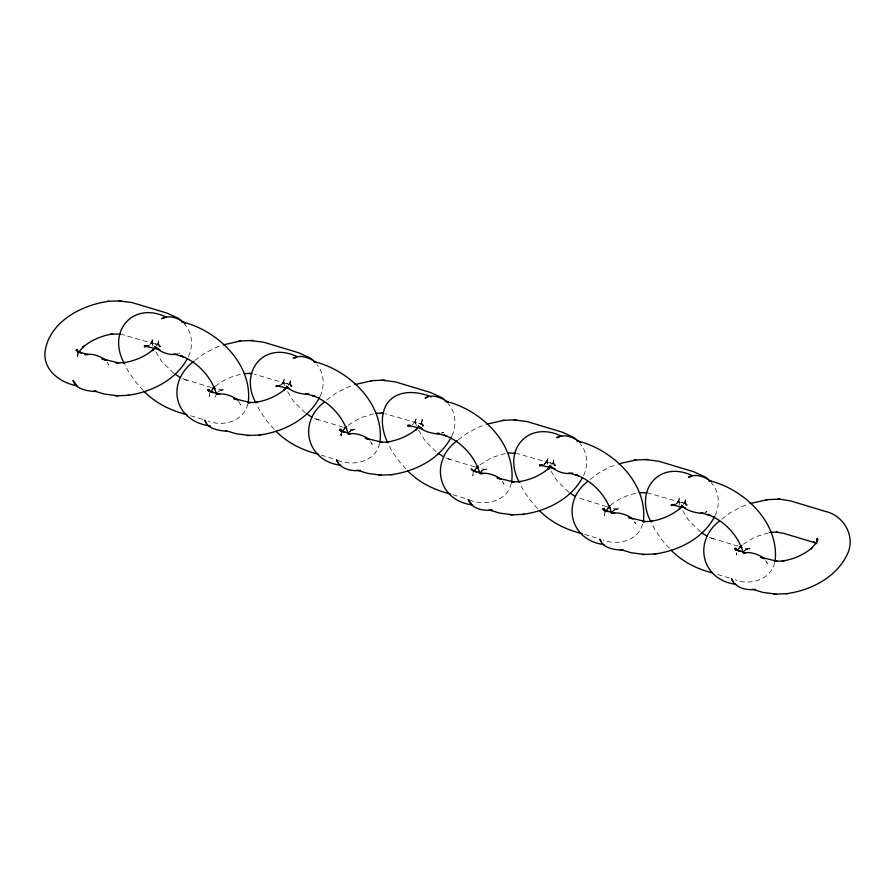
<?xml version="1.0" encoding="UTF-8"?>
<svg xmlns="http://www.w3.org/2000/svg" width="895" height="895" viewBox="0 0 895 895"><rect width="100%" height="100%" fill="white"/><g stroke="black" fill="none" stroke-linecap="round" stroke-linejoin="round"><path stroke-width="0.67" stroke-dasharray="4.47 3.36" d="M78.044 353.178L77.731 356.758L78.301 353.637M209.754 392.849L209.441 396.429L210.012 393.308M341.465 432.52L341.152 436.1L341.722 432.979M473.164 472.202L472.862 475.771L473.242 473.69M604.875 511.873L604.572 515.442L604.953 513.361M736.484 552.73L736.283 555.113L736.663 553.032M215.303 397.078L216.064 394.773M247.837 403.88C244.212 421.008 223.202 427.206 208.289 421.064M379.547 443.551C375.452 462.424 351.802 467.033 336.251 459.605M511.258 483.222C507.163 502.095 483.513 506.704 467.962 499.276M642.565 524.09C638.37 540.558 617.886 545.928 603.42 540.077M774.667 562.563C771.054 579.703 750.044 585.889 735.131 579.747M78.044 353.592L77.138 355.583L78.48 353.189M188.476 356.568C193.219 346.331 192.626 332.548 184.459 324.191M320.186 396.239C324.762 386.338 324.37 373.204 316.975 364.757M341.454 432.934L340.559 434.925L341.901 432.531M451.897 435.91C456.629 425.673 456.047 411.89 447.88 403.533M583.607 475.581C588.183 465.68 587.791 452.546 580.396 444.099M715.318 515.251C720.05 505.015 719.468 491.232 711.29 482.886M156.636 345.862L159.31 341.062L157.967 344.049L158.717 339.887L158.415 343.456L159.243 346.958L158.337 343.613L160.227 346.723L157.744 343.993L160.373 346.242L155.036 343.714L157.979 344.866L121.463 334.361M288.347 385.532L291.02 380.733L289.678 383.72L290.428 379.558L290.125 383.127L290.942 386.629L290.047 383.284L291.938 386.394L289.454 383.664L292.083 385.913L286.747 383.384L289.689 384.537L254.393 374.233M420.717 424.006L422.731 420.404L421.388 423.391L422.138 419.229L421.836 422.798L422.653 426.3L421.758 422.955L423.648 426.065L421.165 423.335L423.794 425.584L418.457 423.055L421.4 424.208L384.884 413.703M551.767 464.874L554.441 460.075L553.088 463.062L553.848 458.9L553.535 462.48L554.363 465.971L553.468 462.625L555.347 465.736L552.875 463.006L555.504 465.266L550.168 462.726L553.11 463.878L516.594 453.373M683.467 504.545L686.152 499.746L684.798 502.733L685.559 498.571L685.246 502.151L686.073 505.641L685.178 502.296L687.058 505.406L684.585 502.677L687.215 504.937L681.878 502.397L684.82 503.549L648.304 493.044M148.984 345.671L151.412 342.751L152.855 339.227L151.725 342.695L151.993 339.171L152.251 344.116L151.423 341.185L152.989 346.32M280.694 385.342L283.111 382.422L284.565 378.898L283.435 382.366L283.704 378.842L283.961 383.787L283.133 380.856L284.688 385.991M349.274 432.263L350.885 430.316L349.397 431.647M412.405 425.013L414.821 422.093L416.276 418.58L415.146 422.037L415.414 418.513L415.672 423.458L414.844 420.527L416.399 425.662M544.115 464.684L546.532 461.764L547.986 458.251L546.845 461.708L547.125 458.184L547.382 463.129L546.554 460.198L547.718 464.046M612.695 511.604L614.306 509.658L612.818 510.989M675.826 504.355L678.242 501.435L679.697 497.922L678.555 501.379L678.824 497.855L679.092 502.8L678.265 499.869L679.82 505.004M281.433 384.671L282.921 383.34L280.806 384.727M481.107 471.318L482.595 469.987M544.854 464.024L546.342 462.681L544.227 464.069M676.564 503.695L678.052 502.352L675.938 503.74M744.528 550.66L746.016 549.329M194.909 360.484L203.456 354.051L214.733 348.01L220.797 345.783M215.415 386.293C223.28 379.76 232.957 375.553 243.026 373.92M326.619 400.154L335.166 393.722L346.432 387.68L353.726 385.007M348.189 425.159L359.924 417.954L373.383 413.87M458.329 439.825L466.877 433.393L478.143 427.351L484.217 425.125M479.899 464.829L491.635 457.625L505.093 453.541M590.04 479.496L598.587 473.063L609.853 467.022L615.928 464.796M610.547 505.306C618.065 499.108 627.205 494.879 636.804 493.212M721.75 519.167L730.298 512.734L741.563 506.693L748.858 504.019M743.32 544.182L755.056 536.966L768.514 532.883M216.948 392.648L220.125 390.567L223.784 389.504L220.226 390.276L223.761 390.388L217.698 389.414M348.658 432.319L351.836 430.238L355.494 429.175L351.936 429.947L355.472 430.059L349.408 429.097M480.369 471.989L483.546 469.909L487.204 468.846L483.647 469.618L487.182 469.73L481.118 468.767M612.079 511.66L615.245 509.579L618.904 508.517L615.357 509.289L618.893 509.4L612.829 508.438M743.79 551.331L746.956 549.25L750.614 548.188L747.068 548.959L750.603 549.082L744.539 548.109M178.642 353.693L180.141 352.921M442.063 433.035L443.562 432.263L441.459 432.967M705.484 512.376L706.983 511.604L704.88 512.32M211.377 387.513L184.829 379.514L187.502 380.599L180.152 377.466M343.087 427.183L316.539 419.184L319.213 420.27L311.863 417.137M474.797 466.854L448.25 458.866L450.923 459.94L443.573 456.808M606.508 506.525L578.953 498.045M738.218 546.196L711.67 538.208L714.333 539.282L706.994 536.15M190.803 415.806L203.288 419.565M321.271 455.096L334.998 459.236M452.982 494.767L466.709 498.907M584.681 534.438L598.419 538.577M717.645 574.489L730.13 578.248M700.528 531.954L688.468 520.062L680.793 507.443M568.817 492.284L556.757 480.391L549.664 468.924M436.055 451.695L425.047 440.72L417.372 428.101M305.396 412.942L293.336 401.049L285.662 388.43M173.686 373.271L161.626 361.379L153.951 348.759M669.315 548.243L662.389 540.524L655.196 530.153L651.705 523.239M537.604 508.573L530.679 500.853L523.486 490.482L519.995 483.568M405.894 468.902L398.98 461.182L391.775 450.811L388.285 443.898M274.183 429.231L267.269 421.511L260.076 411.141L256.574 404.227M143.345 390.522L135.559 381.841L128.365 371.47L124.864 364.556M238.506 401.184L240.542 404.786L238.797 401.765M765.639 560.46L767.373 563.47L766.579 561.97M634.51 521.785L635.663 523.799L634.868 522.3M502.218 481.118L503.952 484.128L503.158 482.629M370.508 441.436L372.253 444.457L371.447 442.958M107.087 362.095L108.832 365.115L108.026 363.616"/><path stroke-width="1.34" d="M816.956 541.822L817.269 538.242L816.509 542.404L817.862 539.417L815.177 544.216L810.836 548.926L812.358 547.583C803.867 554.799 793.328 559.375 782.331 561.031L783.964 560.964L774.746 561.344L777.184 561.243L760.459 557.193L762.339 557.943M248.228 402.683C252.949 364.377 217.351 330.02 181.853 321.864L184.683 322.994M379.939 442.354C384.649 404.048 349.061 369.691 313.563 361.535L316.394 362.665M511.649 482.025C516.359 443.719 480.772 409.362 445.274 401.206L448.104 402.336M643.36 521.695C648.069 483.389 612.482 449.033 576.984 440.888L578.864 441.638M775.07 561.366C779.78 523.06 744.192 488.715 708.695 480.559L711.514 481.678C705.517 477.024 695.572 472.974 688.445 477.371L691.6 476.308M187.268 358.727C175.633 380.286 151.009 392.312 127.448 395.366M319.582 397.313C308.16 419.52 283.122 431.949 259.158 435.037M451.293 436.984C439.87 459.191 414.832 471.62 390.869 474.708M582.399 477.74C570.753 499.298 546.14 511.325 522.579 514.379M605.322 511.873L610.133 505.709M714.713 516.337C703.291 538.533 678.253 550.962 654.29 554.05M79.823 350.784L84.164 346.074L82.642 347.417C91.133 340.201 101.672 335.625 112.669 333.969L111.036 334.036L120.254 334.159M154.029 348.681L152.295 350.572L153.806 349.218C145.314 356.445 134.787 361.021 123.79 362.676L125.423 362.609L116.205 362.99L118.632 362.889L101.907 358.828L104.726 359.958M211.533 390.455L215.001 386.685M286.601 387.412L283.995 390.242L285.516 388.9C277.025 396.116 266.497 400.692 255.5 402.347L257.122 402.28M324.035 402.303C297.442 422.966 306.84 461.238 340.749 465.255M343.232 430.126L346.712 426.356M418.312 427.083L415.705 429.913L417.227 428.571C408.735 435.787 398.208 440.362 387.199 442.018L388.833 441.951L379.625 442.331L382.053 442.231L365.328 438.181L368.147 439.3M474.943 469.797L478.422 466.026M550.022 466.754L547.416 469.584L548.937 468.242C540.446 475.458 529.907 480.033 518.91 481.689L520.543 481.622L511.336 482.002L513.764 481.902L497.038 477.852L499.857 478.97M587.456 481.644C560.863 502.308 570.26 540.591 604.17 544.596M681.733 506.425L679.126 509.255L680.647 507.912C672.156 515.128 661.618 519.704 650.62 521.36L652.254 521.293L643.046 521.673L645.474 521.572L628.749 517.523L631.568 518.641M719.166 521.315C692.562 541.978 701.971 580.262 735.88 584.267M738.364 549.138L741.843 545.379M193.846 361.278C165.306 383.116 174.189 421.31 210.347 425.975M457.267 440.62C429.354 460.802 437.308 500.719 472.459 504.925M223.235 344.888L240.71 340.95M354.946 384.559L372.421 380.621M486.645 424.23L504.131 420.292M618.356 463.901L635.842 459.963M750.066 503.583L767.552 499.634M164.769 317.624L161.603 318.687C169.088 314.19 179.459 318.497 185.545 323.688M296.48 357.295L293.314 358.358C300.463 353.917 310.229 358.112 316.405 362.553M427.128 397.324L425.024 398.029C432.173 393.587 441.94 397.783 448.115 402.224M559.89 436.637L556.735 437.7C564.219 433.214 574.579 437.51 580.676 442.701M177.534 354.04C169.658 355.886 160.283 352.216 154.712 346.477L159.903 349.732L144.397 345.917L147.932 346.041L144.386 346.812L148.044 345.75M572.655 473.052C564.79 474.898 555.415 471.229 549.843 465.489L552.204 467.626M279.755 385.421L276.096 386.483L279.643 385.711L276.108 385.6L289.253 388.698M410.234 425.449L407.796 426.154L410.167 425.64M541.945 465.12L539.506 465.825L543.064 465.053L539.528 464.941L555.034 468.756M674.875 504.433L671.216 505.496L674.774 504.724L671.239 504.612L685.559 508.069M360.461 470.289C351.869 471.754 339.619 468.924 336.453 459.761L338.187 462.782M755.593 589.302C747.001 590.767 734.75 587.937 731.573 578.785L733.318 581.795M216.523 394.259C223.828 392.849 232.152 395.646 237.891 400.143M611.654 513.271C618.96 511.873 627.283 514.67 633.022 519.156M109 301.279C81.736 304.837 49.214 321.741 45.063 351.69C43.016 370.418 60.67 383.004 77.328 385.913M786 593.721C811.396 590.499 838.078 576.548 848.37 551.935C854.826 534.751 843.146 515.419 825.537 511.459L790.565 500.92L779.769 499.13L765.919 499.701M118.789 300.877L132.024 302.566L166.985 313.105L178.597 318.385L181.226 320.634M250.499 340.547L263.734 342.237L298.695 352.775L310.308 358.056L312.937 360.305M382.21 380.218L395.445 381.908L430.406 392.446L442.018 397.727L444.647 399.975M96.011 390.936L93.941 390.914L104.435 394.08L117.659 395.769M513.92 419.889L527.155 421.579L562.116 432.117L573.729 437.398L576.346 439.646M225.652 430.584L236.135 433.751L249.369 435.44M645.631 459.56L658.865 461.249L693.826 471.788L705.439 477.069L708.057 479.328M357.362 470.255L367.845 473.421L381.08 475.111M777.341 499.231L779.769 499.13M471.464 503.874L468.152 499.444C471.329 508.595 483.58 511.425 492.172 509.96L489.073 509.926L499.555 513.092L512.79 514.782M622.842 549.619L620.783 549.597L631.266 552.763L644.501 554.452M752.494 589.279L762.976 592.434L776.211 594.123M107.366 301.346L121.217 300.776M239.077 341.017L252.927 340.447M244.1 373.651L250.701 373.383M370.787 380.688L384.637 380.118M115.231 395.87L129.081 395.299M255.769 402.336L247.915 402.661L250.343 402.56L233.617 398.499L236.437 399.629M375.81 413.322L382.4 413.054M502.498 420.359L516.348 419.789M246.942 435.541L260.792 434.97M507.521 452.993L515.375 453.172M634.208 460.03L648.058 459.459M378.652 475.211L392.502 474.641M639.231 492.664L647.085 492.843M510.363 514.882L524.213 514.312M769.577 532.391L777.531 532.066M642.073 554.553L655.923 553.983M773.783 594.224L787.634 593.653M94.792 391.507C86.882 390.88 75.751 389.359 73.032 380.42L76.343 384.861M226.502 431.177C218.581 430.551 207.461 429.041 204.742 420.091L206.476 423.111M621.633 550.201C613.713 549.575 602.592 548.053 599.863 539.114L601.608 542.124M308.697 393.655L305.598 393.621L315.04 396.463L312.366 395.389C329.192 401.609 342.986 416.32 348.054 433.516M439.378 433.314L437.308 433.292L446.75 436.133L444.077 435.059C460.903 441.28 474.697 455.991 479.765 473.186M350.303 433.952L348.233 433.93C355.539 432.531 363.862 435.328 369.601 439.814M702.799 512.656L700.729 512.634L710.171 515.486L707.497 514.401C724.323 520.621 738.118 535.333 743.186 552.539M745.423 552.965L743.365 552.942C750.67 551.544 758.994 554.341 764.733 558.827M410.178 425.349L407.818 425.27L422.138 428.727M307.007 394.404C299.702 393.688 291.446 391.976 286.422 386.148L288.783 388.285M438.718 434.086C431.412 433.359 423.156 431.647 418.133 425.819L422.373 428.705M702.139 513.428C694.833 512.701 686.566 510.989 681.554 505.16L683.914 507.297M249.526 373.428L251.954 373.83M381.236 413.098L383.664 413.501M776.368 532.111L783.651 533.319L815.267 542.84M166.548 317.255C132.673 300.698 106.684 331.743 124.282 363.404M296.95 356.534C263.331 340.726 238.775 372.409 255.992 403.074M431.278 397C416.611 390.6 396.082 389.403 386.371 404.663C379.782 416.589 382.087 430.954 387.703 442.745M561.68 436.268C527.793 419.71 501.815 450.756 519.413 482.416M692.081 475.547C658.463 459.739 633.906 491.422 651.124 522.087M173.898 353.95L183.33 356.792L180.667 355.718C197.493 361.938 211.276 376.65 216.344 393.845M569.019 472.963L578.461 475.816L575.787 474.73C592.613 480.951 606.407 495.662 611.475 512.857M212.641 387.893L215.169 388.654M344.351 427.564L346.88 428.325M476.062 467.235L478.59 468.007M607.772 506.906L610.3 507.678M739.483 546.588L742.011 547.348M219.622 394.292L210.18 391.451L213.122 392.603L207.785 390.063L209.542 391.574L208.927 389.359L209.475 391.686M350.146 433.605L341.89 431.121L344.832 432.274L339.496 429.734L342.125 431.994L339.652 429.264L340.906 431.345M614.753 513.305L605.311 510.463L608.253 511.616L602.917 509.087L604.673 510.586L604.058 508.371L604.606 510.698M745.278 552.618L737.021 550.134L739.964 551.286L734.627 548.758M187.055 414.676C171.068 410.738 155.819 403.388 144.207 391.484M318.765 454.347C302.778 450.409 287.53 443.059 275.917 431.155M450.476 494.018C434.489 490.08 419.24 482.729 407.628 470.826M582.186 533.688C566.199 529.75 550.951 522.4 539.338 510.497M712.655 572.979C697.082 569.108 682.37 561.702 671.049 550.168M815.546 542.84L813.589 542.068L816.788 543.589M471.206 469.416L476.543 471.945L473.6 470.792L483.043 473.634L479.944 473.6C487.249 472.202 495.573 474.999 501.312 479.485M76.075 350.392L81.411 352.932L78.469 351.78L87.911 354.621L84.812 354.588C92.129 353.178 100.441 355.975 106.181 360.472M701.602 532.659L706.994 536.15M569.902 492.977L575.284 496.479M438.192 453.306L443.573 456.808M306.482 413.635L311.863 417.137M174.771 373.965L180.152 377.466M736.428 550.101L734.773 548.277L736.026 550.358M604.718 510.43L603.062 508.606L604.326 510.687M471.352 468.935L473.835 471.665M207.942 389.594L209.587 391.417M76.232 349.923L77.876 351.746M548.501 466.619L549.664 468.924M347.618 431.871L348.177 433.829M736.361 550.28L735.757 548.042L736.316 550.369M341.23 431.256L340.637 429.029L341.185 431.356M77.809 351.914L77.216 349.688L77.764 352.015"/></g></svg>
